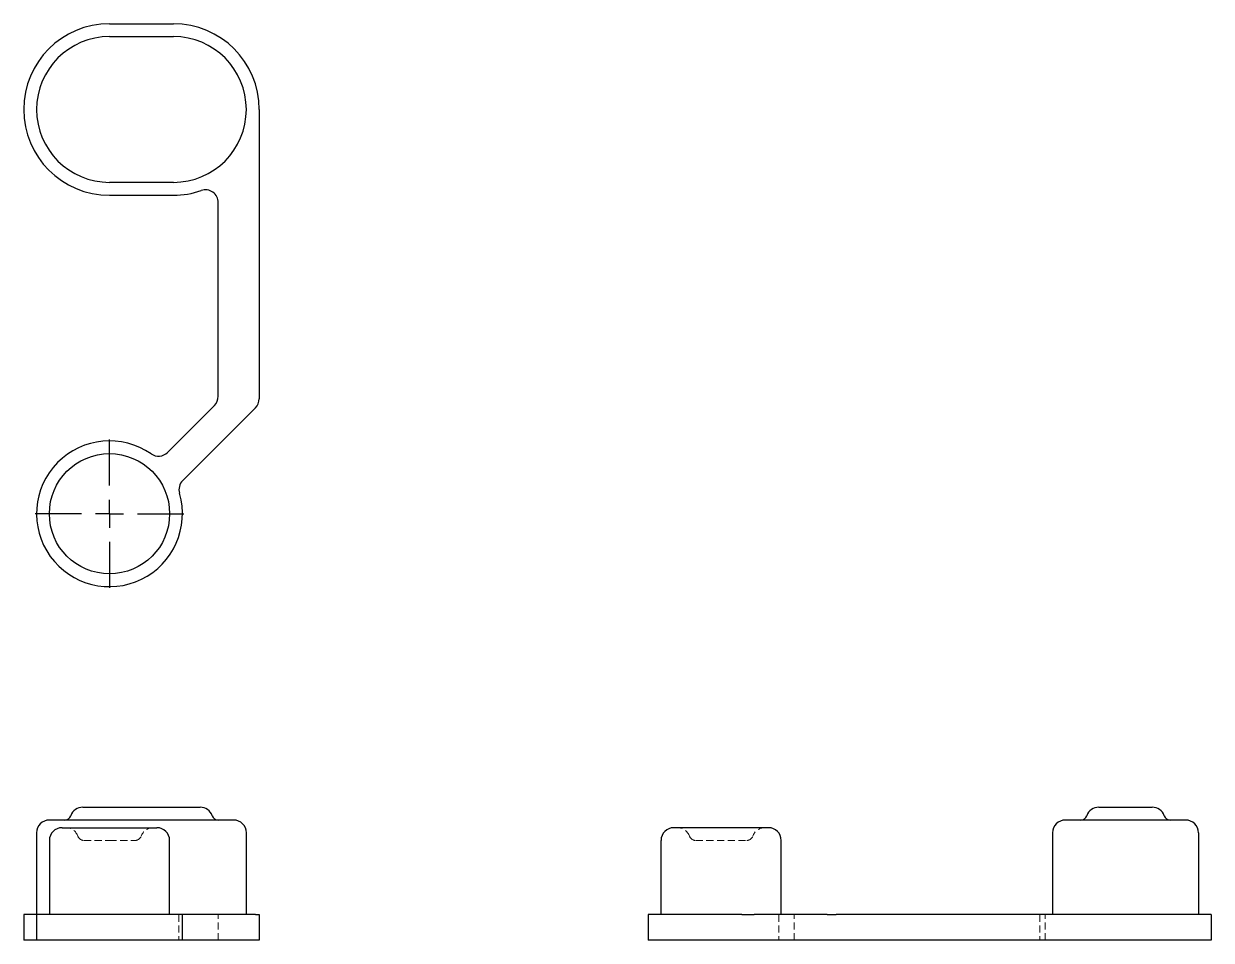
# Model space of a CAD drawing. Header units: millimetres. Extents: x 62 to 273, y 45 to 208.
import ezdxf

# ---------------------------------------------------------------- set-up
doc = ezdxf.new("R2010")
doc.units = ezdxf.units.MM
doc.linetypes.add('HIDDEN', pattern=[1.905, 1.27, -0.635])
doc.layers.add('10', color=7, linetype='Continuous')

# ---------------------------------------------------------------- blocks, each defined once
blk = doc.blocks.new('SW_CENTERMARKSYMBOL_0')
at = {"layer": '10', "color": 0}
for p, q in [((0, 5), (0, 13.18)), ((0, 0), (0, 2.5)), ((-5, 0), (-13.18, 0)), ((0, 0), (-2.5, 0)), ((0, 0), (0, -2.5)), ((0, 0), (2.5, 0)), ((5, 0), (13.18, 0)), ((0, -5), (0, -13.18))]:
    blk.add_line(p, q, dxfattribs=at)

msp = doc.modelspace()

# ---------------------------------------------------------------- linework, layer by layer
at = {"color": 7, "linetype": 'Continuous', "lineweight": 25}
for p, q in [((77.32, 208), (88.68, 208)), ((77.32, 205.73), (88.68, 205.73)), ((103.91, 192.77), (103.91, 141.37)), ((88.68, 179.82), (77.32, 179.82)), ((77.32, 177.55), (88.68, 177.55)), ((96.64, 141.81), (96.64, 176.22)), ((87.62, 131.85), (95.97, 140.2)), ((103.24, 139.76), (90.32, 126.84)), ((72.58, 68.82), (77.32, 68.82)), ((77.32, 68.82), (88.68, 68.82)), ((88.68, 68.82), (93.42, 68.82)), ((253.03, 68.82), (262.51, 68.82)), ((66.64, 66.55), (77.32, 66.55)), ((77.32, 66.55), (88.68, 66.55)), ((88.68, 66.55), (99.36, 66.55)), ((247.09, 66.55), (268.45, 66.55)), ((64.36, 64.27), (64.36, 49.73)), ((68.91, 65.18), (85.73, 65.18)), ((101.64, 49.73), (101.64, 64.27)), ((194.36, 65.18), (177.55, 65.18)), ((244.82, 64.27), (244.82, 49.73)), ((270.73, 64.27), (270.73, 49.73)), ((66.64, 62.91), (66.64, 49.73)), ((88, 49.73), (88, 62.91)), ((175.27, 62.91), (175.27, 49.73)), ((196.64, 49.73), (196.64, 62.91)), ((62.09, 49.73), (62.09, 45.18)), ((64.36, 49.73), (62.09, 49.73)), ((64.36, 49.73), (64.36, 45.18)), ((90.27, 49.73), (64.36, 49.73)), ((90.27, 45.18), (90.27, 49.73)), ((90.27, 49.73), (90.32, 49.73)), ((103.24, 49.73), (90.32, 49.73)), ((103.24, 49.73), (103.91, 49.73)), ((103.91, 49.73), (103.91, 45.18)), ((173, 49.73), (173, 45.18)), ((189.6, 49.73), (173, 49.73)), ((189.6, 49.73), (191.84, 49.73)), ((204.76, 49.73), (191.84, 49.73)), ((204.76, 49.73), (206.37, 49.73)), ((257.77, 49.73), (206.37, 49.73)), ((273, 49.73), (257.77, 49.73)), ((273, 49.73), (273, 45.18)), ((64.36, 45.18), (62.09, 45.18)), ((90.27, 45.18), (64.36, 45.18)), ((90.32, 45.18), (90.27, 45.18)), ((103.24, 45.18), (90.32, 45.18)), ((103.91, 45.18), (103.24, 45.18)), ((189.6, 45.18), (173, 45.18)), ((191.84, 45.18), (189.6, 45.18)), ((204.76, 45.18), (191.84, 45.18)), ((206.37, 45.18), (204.76, 45.18)), ((257.77, 45.18), (206.37, 45.18)), ((273, 45.18), (257.77, 45.18))]:
    msp.add_line(p, q, dxfattribs=at)
at = {"color": 7, "linetype": 'HIDDEN', "lineweight": 18}
for p, q in [((72.77, 62.91), (77.32, 62.91)), ((77.32, 62.91), (81.86, 62.91)), ((181.41, 62.91), (190.5, 62.91)), ((89.66, 49.73), (89.66, 45.18)), ((96.64, 45.18), (96.64, 49.73)), ((196.18, 49.73), (196.18, 45.18)), ((198.91, 45.18), (198.91, 49.73)), ((242.55, 49.73), (242.55, 45.18)), ((243.49, 45.18), (243.49, 49.73))]:
    msp.add_line(p, q, dxfattribs=at)
at = {"color": 7, "linetype": 'Continuous', "lineweight": 25}
msp.add_circle((77.32, 120.95), 10.68, dxfattribs=at)
for centre, radius, start, end in [((77.32, 192.77), 15.23, 90, 270), ((88.68, 192.77), 15.23, 0, 90), ((77.32, 192.77), 12.95, 90, 270), ((88.68, 192.77), 12.95, 270, 90), ((88.68, 192.77), 15.23, 270, 288.9459), ((94.36, 176.22), 2.27, 0, 108.9459), ((94.36, 141.81), 2.27, 315, 0), ((101.64, 141.37), 2.27, 315, 0), ((77.32, 120.95), 12.95, 55.1902, 16.3277), ((86.01, 133.46), 2.27, 235.1902, 315), ((91.93, 125.24), 2.27, 135, 196.3277), ((72.58, 66.55), 2.27, 90, 160.5288), ((93.42, 66.55), 2.27, 19.4712, 90), ((253.03, 66.55), 2.27, 90, 160.5288), ((262.51, 66.55), 2.27, 19.4712, 90), ((66.64, 64.27), 2.27, 90, 180), ((69.36, 67.68), 1.14, 270, 340.5288), ((96.64, 67.68), 1.14, 199.4712, 270), ((99.36, 64.27), 2.27, 0, 90), ((247.09, 64.27), 2.27, 90, 180), ((249.82, 67.68), 1.14, 270, 340.5288), ((265.73, 67.68), 1.14, 199.4712, 270), ((268.45, 64.27), 2.27, 0, 90), ((68.91, 62.91), 2.27, 90, 180), ((85.73, 62.91), 2.27, 0, 90), ((177.55, 62.91), 2.27, 90, 180), ((194.36, 62.91), 2.27, 0, 90)]:
    msp.add_arc(centre, radius, start, end, dxfattribs=at)
at = {"color": 7, "linetype": 'HIDDEN', "lineweight": 18}
for centre, radius, start, end in [((69.56, 62.91), 2.27, 19.4712, 90), ((72.77, 64.05), 1.14, 199.4712, 270), ((81.86, 64.05), 1.14, 270, 340.5288), ((85.08, 62.91), 2.27, 90, 160.5288), ((178.19, 62.91), 2.27, 19.4712, 90), ((181.41, 64.05), 1.14, 199.4712, 270), ((190.5, 64.05), 1.14, 270, 340.5288), ((193.71, 62.91), 2.27, 90, 160.5288)]:
    msp.add_arc(centre, radius, start, end, dxfattribs=at)

# ---------------------------------------------------------------- block references
at = {"layer": '10'}
msp.add_blockref('SW_CENTERMARKSYMBOL_0', (77.32, 120.95), dxfattribs=at)

doc.saveas('drawing.dxf')
